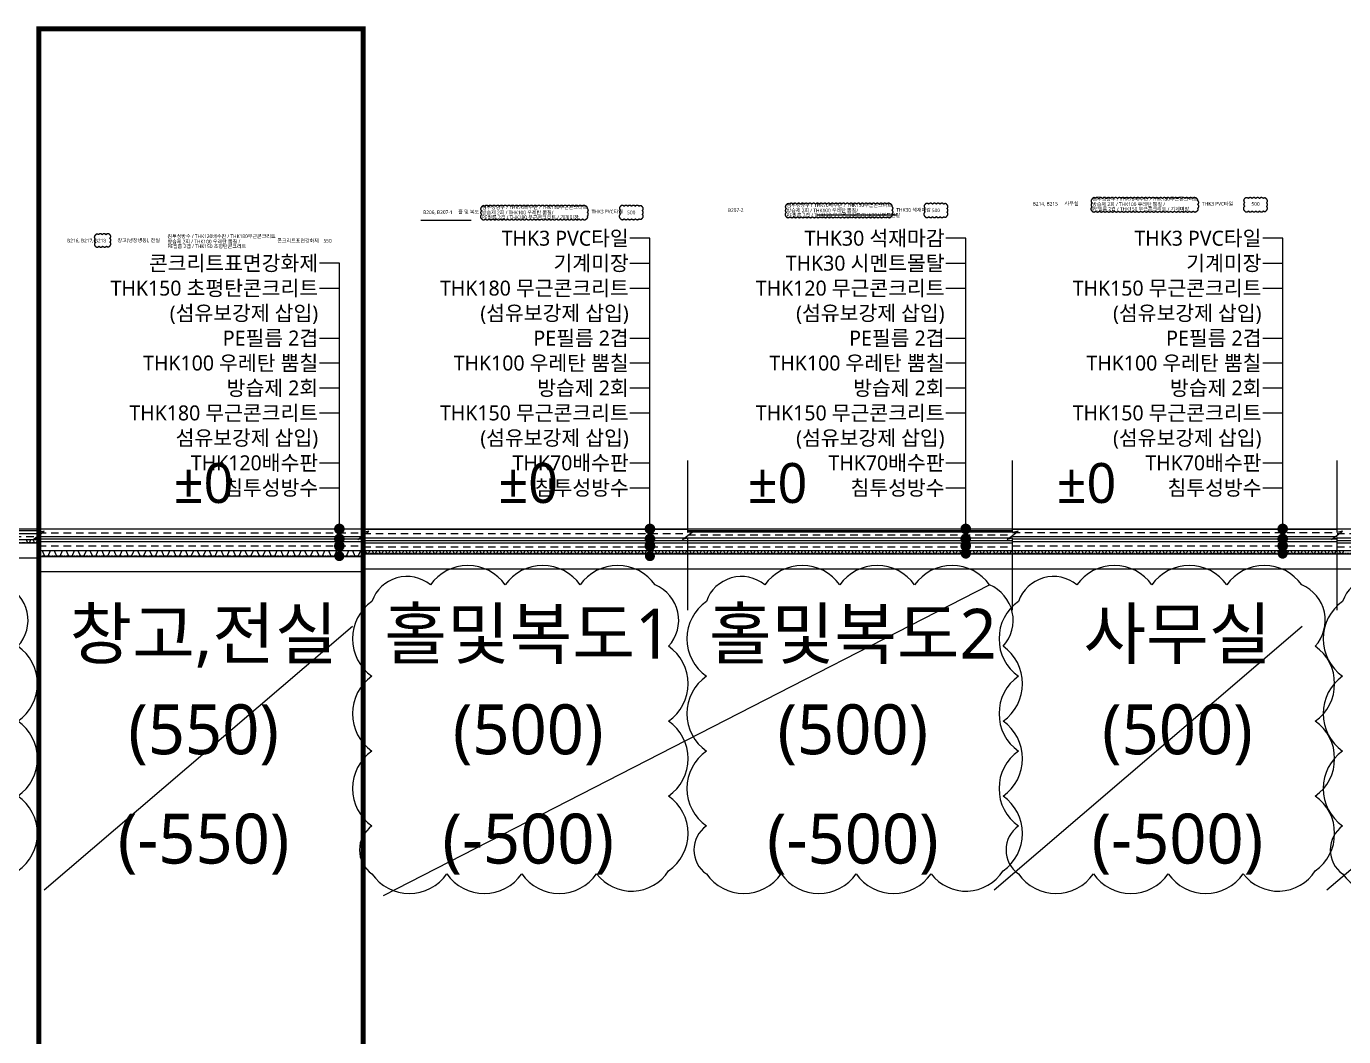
# Model space of a CAD drawing. Header units: millimetres. Extents: x 14892468 to 15300900, y -3565850 to -3401345.
# Drawn here: x 15022450 to 15048828, y -3466558 to -3446318 of the extents above; entities that cross this region are included whole.
import ezdxf
from ezdxf.enums import TextEntityAlignment as Align

# ---------------------------------------------------------------- set-up
doc = ezdxf.new("R2010")
doc.units = ezdxf.units.MM
doc.header["$LTSCALE"] = 100
doc.header["$MEASUREMENT"] = 0
doc.linetypes.add('ACAD_ISO03W100', pattern=[30, 12, -18])
doc.linetypes.add('HID', pattern=[2.5, 1.5, -1])
doc.layers.get('0').update_dxf_attribs({"linetype": 'CONTINUOUS'})
doc.layers.add('check', color=30, linetype='CONTINUOUS', plot=False)
doc.layers.add('VE변경사항적용-20220616', color=10, linetype='CONTINUOUS', plot=False)
for name, color, linetype in [('FIN', 9, 'CONTINUOUS'), ('FIN(아스콘)', 3, 'CONTINUOUS'), ('HAT-252', 252, 'CONTINUOUS'), ('INS', 9, 'BATTING'), ('LED', 7, 'CONTINUOUS'), ('sol', 254, 'CONTINUOUS'), ('SYM', 7, 'CONTINUOUS'), ('TEXT(MIN)', 7, 'CONTINUOUS'), ('TEXT-기입', 6, 'CONTINUOUS'), ('wire-meshes', 1, 'CONTINUOUS'), ('배수판', 5, 'CONTINUOUS')]:
    doc.layers.add(name, color=color, linetype=linetype)
doc.styles.add('CGS', font='cgse', dxfattribs={"bigfont": 'cgs'})
doc.styles.add('나눔바른고딕', font='NanumBarunGothic.ttf')
doc.linetypes.add('BATTING', pattern='A,0.0001,-0.1,[134,ltypeshp.shx,S=0.1,R=0,X=-0.1,Y=0],-0.2,[134,ltypeshp.shx,S=0.1,R=180,X=0.1,Y=0],-0.1', length=0.4001)
doc.dimstyles.new('NDIM 1200', dxfattribs={"dimscale": 500, "dimtxt": 3, "dimasz": 1, "dimexe": 2, "dimexo": 2, "dimgap": 1, "dimtad": 1, "dimdec": 0, "dimdsep": 46, "dimtxsty": 'CGS', "dimblk": 'DOT0', "dimcen": 1, "dimdle": 8, "dimclrd": 2, "dimclre": 2, "dimclrt": 2, "dimadec": 0, "dimazin": 0, "dimtfac": 1, "dimtdec": 0, "dimtix": 1, "dimtmove": 2, "dimatfit": 3, "dimldrblk": 'DOT0', "dimfxl": 1, "dimtolj": 1, "dimtzin": 0, "dimlwd": -1, "dimlwe": -1, "dimarcsym": 0})

# ---------------------------------------------------------------- blocks, each defined once
blk = doc.blocks.new('DOT0')
blk.add_line((-3, 0), (3, 0))
at = {"color": 6}
blk.add_circle((0, 0), 0.75, dxfattribs=at)

msp = doc.modelspace()

# ---------------------------------------------------------------- hatches: boundary and pattern name
at = {"layer": 'LED'}
h = msp.add_hatch(color=256, dxfattribs=at)
h.dxf.hatch_style = 1
edge = h.paths.add_edge_path()
edge.add_arc((15028717.5, -3456387.3), 108, 0, 360)
h = msp.add_hatch(color=256, dxfattribs=at)
h.dxf.hatch_style = 1
edge = h.paths.add_edge_path()
edge.add_arc((15034936.8, -3456387.3), 108, 0, 360)
h = msp.add_hatch(color=256, dxfattribs=at)
h.dxf.hatch_style = 1
edge = h.paths.add_edge_path()
edge.add_arc((15041260.8, -3456387.3), 108, 0, 360)
h = msp.add_hatch(color=256, dxfattribs=at)
h.dxf.hatch_style = 1
edge = h.paths.add_edge_path()
edge.add_arc((15047606.8, -3456387.3), 108, 0, 360)
h = msp.add_hatch(color=256, dxfattribs=at)
h.dxf.hatch_style = 1
edge = h.paths.add_edge_path()
edge.add_arc((15028717.5, -3456587.3), 108, 0, 360)
h = msp.add_hatch(color=256, dxfattribs=at)
h.dxf.hatch_style = 1
edge = h.paths.add_edge_path()
edge.add_arc((15034936.8, -3456587.3), 108, 0, 360)
h = msp.add_hatch(color=256, dxfattribs=at)
h.dxf.hatch_style = 1
edge = h.paths.add_edge_path()
edge.add_arc((15041260.8, -3456587.3), 108, 0, 360)
h = msp.add_hatch(color=256, dxfattribs=at)
h.dxf.hatch_style = 1
edge = h.paths.add_edge_path()
edge.add_arc((15047606.8, -3456587.3), 108, 0, 360)
h = msp.add_hatch(color=256, dxfattribs=at)
h.dxf.hatch_style = 1
edge = h.paths.add_edge_path()
edge.add_arc((15028717.5, -3456727.3), 108, 0, 360)
h = msp.add_hatch(color=256, dxfattribs=at)
h.dxf.hatch_style = 1
edge = h.paths.add_edge_path()
edge.add_arc((15034936.8, -3456727.3), 108, 0, 360)
h = msp.add_hatch(color=256, dxfattribs=at)
h.dxf.hatch_style = 1
edge = h.paths.add_edge_path()
edge.add_arc((15041260.8, -3456727.3), 108, 0, 360)
h = msp.add_hatch(color=256, dxfattribs=at)
h.dxf.hatch_style = 1
edge = h.paths.add_edge_path()
edge.add_arc((15047606.8, -3456727.3), 108, 0, 360)

# ---------------------------------------------------------------- linework, layer by layer
at = {"ltscale": 0.1}
for p, q in [((15039888.8, -3450103.4), (15038269.8, -3450103.4)), ((15029600.3, -3463732), (15041737.4, -3457507.9)), ((15022805.7, -3463619.1), (15028978.7, -3458336.5)), ((15041827, -3463619.1), (15048000, -3458336.5)), ((15048490.4, -3463619.1), (15054663.4, -3458336.5))]:
    msp.add_line(p, q, dxfattribs=at)
at = {"color": 2, "ltscale": 0.1}
for points in [[(15016197, -3456667.3), (15022697, -3456667.3)], [(15016197, -3456967.3), (15022697, -3456967.3)], [(15022697, -3456937.3), (15029197, -3456937.3)], [(15029197, -3456887.3), (15035697, -3456887.3)], [(15035697, -3456887.3), (15042197, -3456887.3)], [(15042197, -3456887.3), (15048697, -3456887.3)], [(15048697, -3456887.3), (15055197, -3456887.3)], [(15022697, -3457237.3), (15029197, -3457237.3)], [(15029197, -3457187.3), (15035697, -3457187.3)], [(15035697, -3457187.3), (15042197, -3457187.3)], [(15042197, -3457187.3), (15048697, -3457187.3)], [(15048697, -3457187.3), (15055197, -3457187.3)]]:
    msp.add_lwpolyline(points, dxfattribs=at)
for points in [[(15016341, -3463297.6, 0.5205671), (15017841, -3463297.6, 0.5205671), (15019341, -3463297.6, 0.5205671), (15020841, -3463297.6, 0.5205671), (15022281.4, -3463237.9, 0.5205671), (15022281.4, -3461737.9, 0.5205671), (15022281.4, -3460237.9, 0.5205671), (15022281.4, -3458737.9, 0.5205671), (15022011.4, -3457507.9, 0.5205671), (15020511.4, -3457507.9, 0.5205671), (15019011.4, -3457507.9, 0.5205671), (15017511.4, -3457507.9, 0.5205671), (15016341, -3457837.6, 0.5205671), (15016341, -3459337.6, 0.5205671), (15016341, -3460837.6, 0.5205671), (15016341, -3462337.6, 0.5205671)], [(15029370, -3463297.6, 0.5205671), (15030870, -3463297.6, 0.5205671), (15032370, -3463297.6, 0.5205671), (15033870, -3463297.6, 0.5205671), (15035310.4, -3463237.9, 0.5205671), (15035310.4, -3461737.9, 0.5205671), (15035310.4, -3460237.9, 0.5205671), (15035310.4, -3458737.9, 0.5205671), (15035040.4, -3457507.9, 0.5205671), (15033540.4, -3457507.9, 0.5205671), (15032040.4, -3457507.9, 0.5205671), (15030540.4, -3457507.9, 0.5205671), (15029370, -3457837.6, 0.5205671), (15029370, -3459337.6, 0.5205671), (15029370, -3460837.6, 0.5205671), (15029370, -3462337.6, 0.5205671)], [(15036067, -3463297.6, 0.5205671), (15037567, -3463297.6, 0.5205671), (15039067, -3463297.6, 0.5205671), (15040567, -3463297.6, 0.5205671), (15042007.4, -3463237.9, 0.5205671), (15042007.4, -3461737.9, 0.5205671), (15042007.4, -3460237.9, 0.5205671), (15042007.4, -3458737.9, 0.5205671), (15041737.4, -3457507.9, 0.5205671), (15040237.4, -3457507.9, 0.5205671), (15038737.4, -3457507.9, 0.5205671), (15037237.4, -3457507.9, 0.5205671), (15036067, -3457837.6, 0.5205671), (15036067, -3459337.6, 0.5205671), (15036067, -3460837.6, 0.5205671), (15036067, -3462337.6, 0.5205671)], [(15042317, -3463297.6, 0.5205671), (15043817, -3463297.6, 0.5205671), (15045317, -3463297.6, 0.5205671), (15046817, -3463297.6, 0.5205671), (15048257.4, -3463237.9, 0.5205671), (15048257.4, -3461737.9, 0.5205671), (15048257.4, -3460237.9, 0.5205671), (15048257.4, -3458737.9, 0.5205671), (15047987.4, -3457507.9, 0.5205671), (15046487.4, -3457507.9, 0.5205671), (15044987.4, -3457507.9, 0.5205671), (15043487.4, -3457507.9, 0.5205671), (15042317, -3457837.6, 0.5205671), (15042317, -3459337.6, 0.5205671), (15042317, -3460837.6, 0.5205671), (15042317, -3462337.6, 0.5205671)], [(15048808, -3463297.6, 0.5205671), (15050308, -3463297.6, 0.5205671), (15051808, -3463297.6, 0.5205671), (15053308, -3463297.6, 0.5205671), (15054748.4, -3463237.9, 0.5205671), (15054748.4, -3461737.9, 0.5205671), (15054748.4, -3460237.9, 0.5205671), (15054748.4, -3458737.9, 0.5205671), (15054478.4, -3457507.9, 0.5205671), (15052978.4, -3457507.9, 0.5205671), (15051478.4, -3457507.9, 0.5205671), (15049978.4, -3457507.9, 0.5205671), (15048808, -3457837.6, 0.5205671), (15048808, -3459337.6, 0.5205671), (15048808, -3460837.6, 0.5205671), (15048808, -3462337.6, 0.5205671)]]:
    msp.add_lwpolyline(points, format="xyb", close=True)
at = {"layer": 'check', "color": 40, "linetype": 'ACAD_ISO03W100', "ltscale": 0.05, "const_width": 100}
msp.add_lwpolyline([(15022697, -3446368.2), (15029197, -3446368.2), (15029197, -3561439.2), (15022697, -3561439.2)], close=True, dxfattribs=at)
at = {"layer": 'FIN', "ltscale": 0.1}
for points in [[(15016197, -3456387.3), (15022697, -3456387.3)], [(15016197, -3456417.3), (15022697, -3456417.3)], [(15029197, -3456387.3), (15035697, -3456387.3)], [(15035697, -3456387.3), (15042197, -3456387.3)], [(15035697, -3456417.3), (15042197, -3456417.3)], [(15042197, -3456387.3), (15048697, -3456387.3)]]:
    msp.add_lwpolyline(points, dxfattribs=at)
at = {"layer": 'FIN(아스콘)', "ltscale": 0.1}
for points in [[(15016197, -3456477.3), (15022697, -3456477.3)], [(15022697, -3456387.3), (15029197, -3456387.3)], [(15022697, -3456537.3), (15029197, -3456537.3)], [(15029197, -3456390.3), (15035697, -3456390.3)], [(15035697, -3456447.3), (15042197, -3456447.3)], [(15042197, -3456390.3), (15048697, -3456390.3)], [(15042197, -3456537.3), (15048697, -3456537.3)], [(15048697, -3456387.3), (15055197, -3456387.3)], [(15016197, -3456597.3), (15022697, -3456597.3)], [(15022697, -3456637.3), (15029197, -3456637.3)], [(15022697, -3456817.3), (15029197, -3456817.3)], [(15029197, -3456567.3), (15035697, -3456567.3)], [(15029197, -3456667.3), (15035697, -3456667.3)], [(15029197, -3456817.3), (15035697, -3456817.3)], [(15035697, -3456567.3), (15042197, -3456567.3)], [(15035697, -3456667.3), (15042197, -3456667.3)], [(15035697, -3456817.3), (15042197, -3456817.3)], [(15042197, -3456637.3), (15048697, -3456637.3)], [(15042197, -3456817.3), (15048697, -3456817.3)], [(15048697, -3456567.3), (15055197, -3456567.3)], [(15048697, -3456667.3), (15055197, -3456667.3)], [(15048697, -3456817.3), (15055197, -3456817.3)]]:
    msp.add_lwpolyline(points, dxfattribs=at)
at = {"layer": 'HAT-252', "linetype": 'HID', "ltscale": 0.1}
for points in [[(15022697, -3456662.3), (15016197, -3456662.3)], [(15029197, -3456932.3), (15022697, -3456932.3)], [(15035697, -3456882.3), (15029197, -3456882.3)], [(15042197, -3456882.3), (15035697, -3456882.3)], [(15048697, -3456882.3), (15042197, -3456882.3)], [(15055197, -3456882.3), (15048697, -3456882.3)]]:
    msp.add_lwpolyline(points, dxfattribs=at)
at = {"layer": 'INS', "ltscale": 1.2}
for points in [[(15022697, -3456587.3), (15029197, -3456587.3)], [(15029197, -3456617.3), (15035697, -3456617.3)], [(15035697, -3456617.3), (15042197, -3456617.3)], [(15042197, -3456587.3), (15048697, -3456587.3)], [(15048697, -3456617.3), (15055197, -3456617.3)]]:
    msp.add_lwpolyline(points, dxfattribs=at)
at = {"layer": 'sol', "color": 8}
msp.add_line((15031356.9, -3450204.7), (15030346.9, -3450204.7), dxfattribs=at)
at = {"layer": 'SYM', "color": 251, "ltscale": 1000, "true_color": 0x636466}
for points in [[(15022697, -3458014.9), (15022697, -3456568.9), (15022587, -3456595.9), (15022807, -3456433.9), (15022697, -3456460.9), (15022697, -3455014.9)], [(15029197, -3458014.9), (15029197, -3456568.9), (15029087, -3456595.9), (15029307, -3456433.9), (15029197, -3456460.9), (15029197, -3455014.9)], [(15035697, -3458014.9), (15035697, -3456568.9), (15035587, -3456595.9), (15035807, -3456433.9), (15035697, -3456460.9), (15035697, -3455014.9)], [(15042197, -3458014.9), (15042197, -3456568.9), (15042087, -3456595.9), (15042307, -3456433.9), (15042197, -3456460.9), (15042197, -3455014.9)], [(15048697, -3458014.9), (15048697, -3456568.9), (15048587, -3456595.9), (15048807, -3456433.9), (15048697, -3456460.9), (15048697, -3455014.9)]]:
    msp.add_lwpolyline(points, dxfattribs=at)
at = {"layer": 'TEXT(MIN)', "ltscale": 10000}
for p, q in [((15034536.8, -3451062.7), (15034936.8, -3451062.7)), ((15040860.8, -3451062.7), (15041260.8, -3451062.7)), ((15047206.8, -3451062.7), (15047606.8, -3451062.7)), ((15028317.5, -3451562.7), (15028717.5, -3451562.7)), ((15034536.8, -3451562.7), (15034936.8, -3451562.7)), ((15040860.8, -3451562.7), (15041260.8, -3451562.7)), ((15047206.8, -3451562.7), (15047606.8, -3451562.7)), ((15028317.5, -3452562.7), (15028717.5, -3452562.7)), ((15034536.8, -3452562.7), (15034936.8, -3452562.7)), ((15040860.8, -3452562.7), (15041260.8, -3452562.7)), ((15047206.8, -3452562.7), (15047606.8, -3452562.7)), ((15028317.5, -3453062.7), (15028717.5, -3453062.7)), ((15034536.8, -3453062.7), (15034936.8, -3453062.7)), ((15040860.8, -3453062.7), (15041260.8, -3453062.7)), ((15047206.8, -3453062.7), (15047606.8, -3453062.7)), ((15028317.5, -3453562.7), (15028717.5, -3453562.7)), ((15034536.8, -3453562.7), (15034936.8, -3453562.7)), ((15040860.8, -3453562.7), (15041260.8, -3453562.7)), ((15047206.8, -3453562.7), (15047606.8, -3453562.7)), ((15028317.5, -3454062.7), (15028717.5, -3454062.7)), ((15034536.8, -3454062.7), (15034936.8, -3454062.7)), ((15040860.8, -3454062.7), (15041260.8, -3454062.7)), ((15047206.8, -3454062.7), (15047606.8, -3454062.7)), ((15028317.5, -3455062.7), (15028717.5, -3455062.7)), ((15034536.8, -3455062.7), (15034936.8, -3455062.7)), ((15040860.8, -3455062.7), (15041260.8, -3455062.7)), ((15047206.8, -3455062.7), (15047606.8, -3455062.7)), ((15028317.5, -3455562.7), (15028717.5, -3455562.7)), ((15034536.8, -3455562.7), (15034936.8, -3455562.7)), ((15040860.8, -3455562.7), (15041260.8, -3455562.7)), ((15047206.8, -3455562.7), (15047606.8, -3455562.7))]:
    msp.add_line(p, q, dxfattribs=at)
at = {"layer": 'VE변경사항적용-20220616', "linetype": 'ACAD_ISO03W100'}
for points in [[(15031565.6, -3450174.2, 0.5205671), (15031640.6, -3450174.2, 0.5205671), (15031715.6, -3450174.2, 0.5205671), (15031790.6, -3450174.2, 0.5205671), (15031865.6, -3450174.2, 0.5205671), (15031940.6, -3450174.2, 0.5205671), (15032015.6, -3450174.2, 0.5205671), (15032090.6, -3450174.2, 0.5205671), (15032165.6, -3450174.2, 0.5205671), (15032240.6, -3450174.2, 0.5205671), (15032315.6, -3450174.2, 0.5205671), (15032390.6, -3450174.2, 0.5205671), (15032465.6, -3450174.2, 0.5205671), (15032540.6, -3450174.2, 0.5205671), (15032615.6, -3450174.2, 0.5205671), (15032690.6, -3450174.2, 0.5205671), (15032765.6, -3450174.2, 0.5205671), (15032840.6, -3450174.2, 0.5205671), (15032915.6, -3450174.2, 0.5205671), (15032990.6, -3450174.2, 0.5205671), (15033065.6, -3450174.2, 0.5205671), (15033140.6, -3450174.2, 0.5205671), (15033215.6, -3450174.2, 0.5205671), (15033290.6, -3450174.2, 0.5205671), (15033365.6, -3450174.2, 0.5205671), (15033440.6, -3450174.2, 0.5205671), (15033515.6, -3450174.2, 0.5205671), (15033590.6, -3450174.2, 0.5205671), (15033665.6, -3450174.2, 0.5205671), (15033683.8, -3450117.4, 0.5205671), (15033683.8, -3450042.4, 0.5205671), (15033683.8, -3449967.4, 0.5205671), (15033651.5, -3449924.7, 0.5205671), (15033576.5, -3449924.7, 0.5205671), (15033501.5, -3449924.7, 0.5205671), (15033426.5, -3449924.7, 0.5205671), (15033351.5, -3449924.7, 0.5205671), (15033276.5, -3449924.7, 0.5205671), (15033201.5, -3449924.7, 0.5205671), (15033126.5, -3449924.7, 0.5205671), (15033051.5, -3449924.7, 0.5205671), (15032976.5, -3449924.7, 0.5205671), (15032901.5, -3449924.7, 0.5205671), (15032826.5, -3449924.7, 0.5205671), (15032751.5, -3449924.7, 0.5205671), (15032676.5, -3449924.7, 0.5205671), (15032601.5, -3449924.7, 0.5205671), (15032526.5, -3449924.7, 0.5205671), (15032451.5, -3449924.7, 0.5205671), (15032376.5, -3449924.7, 0.5205671), (15032301.5, -3449924.7, 0.5205671), (15032226.5, -3449924.7, 0.5205671), (15032151.5, -3449924.7, 0.5205671), (15032076.5, -3449924.7, 0.5205671), (15032001.5, -3449924.7, 0.5205671), (15031926.5, -3449924.7, 0.5205671), (15031851.5, -3449924.7, 0.5205671), (15031776.5, -3449924.7, 0.5205671), (15031701.5, -3449924.7, 0.5205671), (15031626.5, -3449924.7, 0.5205671), (15031565.6, -3449938.7, 0.5205671), (15031565.6, -3450013.7, 0.5205671), (15031565.6, -3450088.7, 0.5205671)], [(15034345.9, -3450171.9, 0.5205671), (15034420.9, -3450171.9, 0.5205671), (15034495.9, -3450171.9, 0.5205671), (15034570.9, -3450171.9, 0.5205671), (15034645.9, -3450171.9, 0.5205671), (15034720.9, -3450171.9, 0.5205671), (15034783.9, -3450159.9, 0.5205671), (15034783.9, -3450084.9, 0.5205671), (15034783.9, -3450009.9, 0.5205671), (15034783.9, -3449934.9, 0.5205671), (15034719.2, -3449924.6, 0.5205671), (15034644.2, -3449924.6, 0.5205671), (15034569.2, -3449924.6, 0.5205671), (15034494.2, -3449924.6, 0.5205671), (15034419.2, -3449924.6, 0.5205671), (15034345.9, -3449926.4, 0.5205671), (15034345.9, -3450001.4, 0.5205671), (15034345.9, -3450076.4, 0.5205671)], [(15037666.6, -3450131.8, 0.5205671), (15037741.6, -3450131.8, 0.5205671), (15037816.6, -3450131.8, 0.5205671), (15037891.6, -3450131.8, 0.5205671), (15037966.6, -3450131.8, 0.5205671), (15038041.6, -3450131.8, 0.5205671), (15038116.6, -3450131.8, 0.5205671), (15038191.6, -3450131.8, 0.5205671), (15038266.6, -3450131.8, 0.5205671), (15038341.6, -3450131.8, 0.5205671), (15038416.6, -3450131.8, 0.5205671), (15038491.6, -3450131.8, 0.5205671), (15038566.6, -3450131.8, 0.5205671), (15038641.6, -3450131.8, 0.5205671), (15038716.6, -3450131.8, 0.5205671), (15038791.6, -3450131.8, 0.5205671), (15038866.6, -3450131.8, 0.5205671), (15038941.6, -3450131.8, 0.5205671), (15039016.6, -3450131.8, 0.5205671), (15039091.6, -3450131.8, 0.5205671), (15039166.6, -3450131.8, 0.5205671), (15039241.6, -3450131.8, 0.5205671), (15039316.6, -3450131.8, 0.5205671), (15039391.6, -3450131.8, 0.5205671), (15039466.6, -3450131.8, 0.5205671), (15039541.6, -3450131.8, 0.5205671), (15039616.6, -3450131.8, 0.5205671), (15039691.6, -3450131.8, 0.5205671), (15039766.6, -3450131.8, 0.5205671), (15039784.8, -3450075, 0.5205671), (15039784.8, -3450000, 0.5205671), (15039784.8, -3449925, 0.5205671), (15039752.5, -3449882.3, 0.5205671), (15039677.5, -3449882.3, 0.5205671), (15039602.5, -3449882.3, 0.5205671), (15039527.5, -3449882.3, 0.5205671), (15039452.5, -3449882.3, 0.5205671), (15039377.5, -3449882.3, 0.5205671), (15039302.5, -3449882.3, 0.5205671), (15039227.5, -3449882.3, 0.5205671), (15039152.5, -3449882.3, 0.5205671), (15039077.5, -3449882.3, 0.5205671), (15039002.5, -3449882.3, 0.5205671), (15038927.5, -3449882.3, 0.5205671), (15038852.5, -3449882.3, 0.5205671), (15038777.5, -3449882.3, 0.5205671), (15038702.5, -3449882.3, 0.5205671), (15038627.5, -3449882.3, 0.5205671), (15038552.5, -3449882.3, 0.5205671), (15038477.5, -3449882.3, 0.5205671), (15038402.5, -3449882.3, 0.5205671), (15038327.5, -3449882.3, 0.5205671), (15038252.5, -3449882.3, 0.5205671), (15038177.5, -3449882.3, 0.5205671), (15038102.5, -3449882.3, 0.5205671), (15038027.5, -3449882.3, 0.5205671), (15037952.5, -3449882.3, 0.5205671), (15037877.5, -3449882.3, 0.5205671), (15037802.5, -3449882.3, 0.5205671), (15037727.5, -3449882.3, 0.5205671), (15037666.6, -3449896.4, 0.5205671), (15037666.6, -3449971.4, 0.5205671), (15037666.6, -3450046.4, 0.5205671)], [(15040446.9, -3450129.6, 0.5205671), (15040521.9, -3450129.6, 0.5205671), (15040596.9, -3450129.6, 0.5205671), (15040671.9, -3450129.6, 0.5205671), (15040746.9, -3450129.6, 0.5205671), (15040821.9, -3450129.6, 0.5205671), (15040884.9, -3450117.5, 0.5205671), (15040884.9, -3450042.5, 0.5205671), (15040884.9, -3449967.5, 0.5205671), (15040884.9, -3449892.5, 0.5205671), (15040820.2, -3449882.3, 0.5205671), (15040745.2, -3449882.3, 0.5205671), (15040670.2, -3449882.3, 0.5205671), (15040595.2, -3449882.3, 0.5205671), (15040520.2, -3449882.3, 0.5205671), (15040446.9, -3449884.1, 0.5205671), (15040446.9, -3449959.1, 0.5205671), (15040446.9, -3450034.1, 0.5205671)], [(15043788.8, -3450018.4, 0.5205671), (15043863.8, -3450018.4, 0.5205671), (15043938.8, -3450018.4, 0.5205671), (15044013.8, -3450018.4, 0.5205671), (15044088.8, -3450018.4, 0.5205671), (15044163.8, -3450018.4, 0.5205671), (15044238.8, -3450018.4, 0.5205671), (15044313.8, -3450018.4, 0.5205671), (15044388.8, -3450018.4, 0.5205671), (15044463.8, -3450018.4, 0.5205671), (15044538.8, -3450018.4, 0.5205671), (15044613.8, -3450018.4, 0.5205671), (15044688.8, -3450018.4, 0.5205671), (15044763.8, -3450018.4, 0.5205671), (15044838.8, -3450018.4, 0.5205671), (15044913.8, -3450018.4, 0.5205671), (15044988.8, -3450018.4, 0.5205671), (15045063.8, -3450018.4, 0.5205671), (15045138.8, -3450018.4, 0.5205671), (15045213.8, -3450018.4, 0.5205671), (15045288.8, -3450018.4, 0.5205671), (15045363.8, -3450018.4, 0.5205671), (15045438.8, -3450018.4, 0.5205671), (15045513.8, -3450018.4, 0.5205671), (15045588.8, -3450018.4, 0.5205671), (15045663.8, -3450018.4, 0.5205671), (15045738.8, -3450018.4, 0.5205671), (15045813.8, -3450018.4, 0.5205671), (15045888.8, -3450018.4, 0.5205671), (15045907, -3449961.6, 0.5205671), (15045907, -3449886.6, 0.5205671), (15045907, -3449811.6, 0.5205671), (15045874.7, -3449768.9, 0.5205671), (15045799.7, -3449768.9, 0.5205671), (15045724.7, -3449768.9, 0.5205671), (15045649.7, -3449768.9, 0.5205671), (15045574.7, -3449768.9, 0.5205671), (15045499.7, -3449768.9, 0.5205671), (15045424.7, -3449768.9, 0.5205671), (15045349.7, -3449768.9, 0.5205671), (15045274.7, -3449768.9, 0.5205671), (15045199.7, -3449768.9, 0.5205671), (15045124.7, -3449768.9, 0.5205671), (15045049.7, -3449768.9, 0.5205671), (15044974.7, -3449768.9, 0.5205671), (15044899.7, -3449768.9, 0.5205671), (15044824.7, -3449768.9, 0.5205671), (15044749.7, -3449768.9, 0.5205671), (15044674.7, -3449768.9, 0.5205671), (15044599.7, -3449768.9, 0.5205671), (15044524.7, -3449768.9, 0.5205671), (15044449.7, -3449768.9, 0.5205671), (15044374.7, -3449768.9, 0.5205671), (15044299.7, -3449768.9, 0.5205671), (15044224.7, -3449768.9, 0.5205671), (15044149.7, -3449768.9, 0.5205671), (15044074.7, -3449768.9, 0.5205671), (15043999.7, -3449768.9, 0.5205671), (15043924.7, -3449768.9, 0.5205671), (15043849.7, -3449768.9, 0.5205671), (15043788.8, -3449783, 0.5205671), (15043788.8, -3449858, 0.5205671), (15043788.8, -3449933, 0.5205671)], [(15046845.1, -3450016.2, 0.5205671), (15046920.1, -3450016.2, 0.5205671), (15046995.1, -3450016.2, 0.5205671), (15047070.1, -3450016.2, 0.5205671), (15047145.1, -3450016.2, 0.5205671), (15047220.1, -3450016.2, 0.5205671), (15047283.1, -3450004.1, 0.5205671), (15047283.1, -3449929.1, 0.5205671), (15047283.1, -3449854.1, 0.5205671), (15047283.1, -3449779.1, 0.5205671), (15047218.3, -3449768.9, 0.5205671), (15047143.3, -3449768.9, 0.5205671), (15047068.3, -3449768.9, 0.5205671), (15046993.3, -3449768.9, 0.5205671), (15046918.3, -3449768.9, 0.5205671), (15046845.1, -3449770.7, 0.5205671), (15046845.1, -3449845.7, 0.5205671), (15046845.1, -3449920.7, 0.5205671)], [(15023830.2, -3450721.2, 0.5205671), (15023905.2, -3450721.2, 0.5205671), (15023980.2, -3450721.2, 0.5205671), (15024055.2, -3450721.2, 0.5205671), (15024123.9, -3450715, 0.5205671), (15024123.9, -3450640, 0.5205671), (15024123.9, -3450565, 0.5205671), (15024120.3, -3450493.6, 0.5205671), (15024045.3, -3450493.6, 0.5205671), (15023970.3, -3450493.6, 0.5205671), (15023895.3, -3450493.6, 0.5205671), (15023830.2, -3450503.4, 0.5205671), (15023830.2, -3450578.4, 0.5205671), (15023830.2, -3450653.4, 0.5205671)]]:
    msp.add_lwpolyline(points, format="xyb", close=True, dxfattribs=at)
at = {"layer": 'wire-meshes', "linetype": 'HID'}
for points in [[(15016197, -3456537.3), (15022697, -3456537.3)], [(15022697, -3456462.3), (15029197, -3456462.3)], [(15029197, -3456477.3), (15035697, -3456477.3)], [(15035697, -3456507.3), (15042197, -3456507.3)], [(15042197, -3456461.3), (15048697, -3456461.3)], [(15048697, -3456477.3), (15055197, -3456477.3)], [(15022697, -3456727.3), (15029197, -3456727.3)], [(15029197, -3456742.3), (15035697, -3456742.3)], [(15035697, -3456742.3), (15042197, -3456742.3)], [(15042197, -3456727.3), (15048697, -3456727.3)], [(15048697, -3456742.3), (15055197, -3456742.3)]]:
    msp.add_lwpolyline(points, dxfattribs=at)
at = {"layer": '배수판'}
for points in [[(15022447.3, -3456597.3), (15022475.1, -3456662.3), (15022514.8, -3456662.3), (15022542.6, -3456597.3), (15022582.3, -3456597.3), (15022610.1, -3456662.3), (15022649.9, -3456662.3), (15022677.6, -3456597.3), (15022697, -3456597.3)], [(15022697, -3456817.3), (15022767.3, -3456817.3), (15022816.5, -3456932.3), (15022886.7, -3456932.3), (15022935.9, -3456817.3), (15023006.2, -3456817.3), (15023055.3, -3456932.3), (15023125.6, -3456932.3), (15023174.8, -3456817.3), (15023245, -3456817.3), (15023294.2, -3456932.3), (15023364.5, -3456932.3), (15023413.6, -3456817.3), (15023483.9, -3456817.3), (15023533.1, -3456932.3), (15023603.3, -3456932.3), (15023652.5, -3456817.3), (15023722.8, -3456817.3), (15023771.9, -3456932.3), (15023842.2, -3456932.3), (15023891.4, -3456817.3), (15023961.6, -3456817.3), (15024010.8, -3456932.3), (15024081.1, -3456932.3), (15024130.2, -3456817.3), (15024200.5, -3456817.3), (15024249.7, -3456932.3), (15024320, -3456932.3), (15024369.1, -3456817.3), (15024439.4, -3456817.3), (15024488.5, -3456932.3), (15024558.8, -3456932.3), (15024608, -3456817.3), (15024678.3, -3456817.3), (15024727.4, -3456932.3), (15024797.7, -3456932.3), (15024846.8, -3456817.3), (15024917.1, -3456817.3), (15024966.3, -3456932.3), (15025036.6, -3456932.3), (15025085.7, -3456817.3), (15025156, -3456817.3), (15025205.1, -3456932.3), (15025275.4, -3456932.3), (15025324.6, -3456817.3), (15025394.9, -3456817.3), (15025444, -3456932.3), (15025514.3, -3456932.3), (15025563.5, -3456817.3), (15025633.7, -3456817.3), (15025682.9, -3456932.3), (15025753.2, -3456932.3), (15025802.3, -3456817.3), (15025872.6, -3456817.3), (15025921.8, -3456932.3), (15025992, -3456932.3), (15026041.2, -3456817.3), (15026111.5, -3456817.3), (15026160.6, -3456932.3), (15026230.9, -3456932.3), (15026280.1, -3456817.3), (15026350.3, -3456817.3), (15026399.5, -3456932.3), (15026469.8, -3456932.3), (15026518.9, -3456817.3), (15026589.2, -3456817.3), (15026638.4, -3456932.3), (15026708.6, -3456932.3), (15026757.8, -3456817.3), (15026828.1, -3456817.3), (15026877.2, -3456932.3), (15026947.5, -3456932.3), (15026996.7, -3456817.3), (15027066.9, -3456817.3), (15027116.1, -3456932.3), (15027186.4, -3456932.3), (15027235.5, -3456817.3), (15027305.8, -3456817.3), (15027355, -3456932.3), (15027425.2, -3456932.3), (15027474.4, -3456817.3), (15027544.7, -3456817.3), (15027593.8, -3456932.3), (15027664.1, -3456932.3), (15027713.3, -3456817.3), (15027783.5, -3456817.3), (15027832.7, -3456932.3), (15027903, -3456932.3), (15027952.1, -3456817.3), (15028022.4, -3456817.3), (15028071.6, -3456932.3), (15028141.9, -3456932.3), (15028191, -3456817.3), (15028261.3, -3456817.3), (15028310.4, -3456932.3), (15028380.7, -3456932.3), (15028429.9, -3456817.3), (15028500.2, -3456817.3), (15028549.3, -3456932.3), (15028619.6, -3456932.3), (15028668.7, -3456817.3), (15028739, -3456817.3), (15028788.2, -3456932.3), (15028858.5, -3456932.3), (15028907.6, -3456817.3), (15028977.9, -3456817.3), (15029027, -3456932.3), (15029097.3, -3456932.3), (15029146.5, -3456817.3), (15029197, -3456817.3)], [(15029197, -3456817.3), (15029236.7, -3456817.3), (15029264.5, -3456882.3), (15029304.3, -3456882.3), (15029332, -3456817.3), (15029371.8, -3456817.3), (15029399.5, -3456882.3), (15029439.3, -3456882.3), (15029467.1, -3456817.3), (15029506.8, -3456817.3), (15029534.6, -3456882.3), (15029574.3, -3456882.3), (15029602.1, -3456817.3), (15029641.8, -3456817.3), (15029669.6, -3456882.3), (15029709.3, -3456882.3), (15029737.1, -3456817.3), (15029776.8, -3456817.3), (15029804.6, -3456882.3), (15029844.3, -3456882.3), (15029872.1, -3456817.3), (15029911.8, -3456817.3), (15029939.6, -3456882.3), (15029979.3, -3456882.3), (15030007.1, -3456817.3), (15030046.8, -3456817.3), (15030074.6, -3456882.3), (15030114.3, -3456882.3), (15030142.1, -3456817.3), (15030181.8, -3456817.3), (15030209.6, -3456882.3), (15030249.3, -3456882.3), (15030277.1, -3456817.3), (15030316.9, -3456817.3), (15030344.6, -3456882.3), (15030384.4, -3456882.3), (15030412.1, -3456817.3), (15030451.9, -3456817.3), (15030479.6, -3456882.3), (15030519.4, -3456882.3), (15030547.2, -3456817.3), (15030586.9, -3456817.3), (15030614.7, -3456882.3), (15030654.4, -3456882.3), (15030682.2, -3456817.3), (15030721.9, -3456817.3), (15030749.7, -3456882.3), (15030789.4, -3456882.3), (15030817.2, -3456817.3), (15030856.9, -3456817.3), (15030884.7, -3456882.3), (15030924.4, -3456882.3), (15030952.2, -3456817.3), (15030991.9, -3456817.3), (15031019.7, -3456882.3), (15031059.4, -3456882.3), (15031087.2, -3456817.3), (15031126.9, -3456817.3), (15031154.7, -3456882.3), (15031194.4, -3456882.3), (15031222.2, -3456817.3), (15031261.9, -3456817.3), (15031289.7, -3456882.3), (15031329.4, -3456882.3), (15031357.2, -3456817.3), (15031397, -3456817.3), (15031424.7, -3456882.3), (15031464.5, -3456882.3), (15031492.2, -3456817.3), (15031532, -3456817.3), (15031559.8, -3456882.3), (15031599.5, -3456882.3), (15031627.3, -3456817.3), (15031667, -3456817.3), (15031694.8, -3456882.3), (15031734.5, -3456882.3), (15031762.3, -3456817.3), (15031802, -3456817.3), (15031829.8, -3456882.3), (15031869.5, -3456882.3), (15031897.3, -3456817.3), (15031937, -3456817.3), (15031964.8, -3456882.3), (15032004.5, -3456882.3), (15032032.3, -3456817.3), (15032072, -3456817.3), (15032099.8, -3456882.3), (15032139.5, -3456882.3), (15032167.3, -3456817.3), (15032207, -3456817.3), (15032234.8, -3456882.3), (15032274.5, -3456882.3), (15032302.3, -3456817.3), (15032342, -3456817.3), (15032369.8, -3456882.3), (15032409.5, -3456882.3), (15032437.3, -3456817.3), (15032477.1, -3456817.3), (15032504.8, -3456882.3), (15032544.6, -3456882.3), (15032572.3, -3456817.3), (15032612.1, -3456817.3), (15032639.9, -3456882.3), (15032679.6, -3456882.3), (15032707.4, -3456817.3), (15032747.1, -3456817.3), (15032774.9, -3456882.3), (15032814.6, -3456882.3), (15032842.4, -3456817.3), (15032882.1, -3456817.3), (15032909.9, -3456882.3), (15032949.6, -3456882.3), (15032977.4, -3456817.3), (15033017.1, -3456817.3), (15033044.9, -3456882.3), (15033084.6, -3456882.3), (15033112.4, -3456817.3), (15033152.1, -3456817.3), (15033179.9, -3456882.3), (15033219.6, -3456882.3), (15033247.4, -3456817.3), (15033287.1, -3456817.3), (15033314.9, -3456882.3), (15033354.6, -3456882.3), (15033382.4, -3456817.3), (15033422.1, -3456817.3), (15033449.9, -3456882.3), (15033489.7, -3456882.3), (15033517.4, -3456817.3), (15033557.2, -3456817.3), (15033584.9, -3456882.3), (15033624.7, -3456882.3), (15033652.4, -3456817.3), (15033692.2, -3456817.3), (15033720, -3456882.3), (15033759.7, -3456882.3), (15033787.5, -3456817.3), (15033827.2, -3456817.3), (15033855, -3456882.3), (15033894.7, -3456882.3), (15033922.5, -3456817.3), (15033962.2, -3456817.3), (15033990, -3456882.3), (15034029.7, -3456882.3), (15034057.5, -3456817.3), (15034097.2, -3456817.3), (15034125, -3456882.3), (15034164.7, -3456882.3), (15034192.5, -3456817.3), (15034232.2, -3456817.3), (15034260, -3456882.3), (15034299.7, -3456882.3), (15034327.5, -3456817.3), (15034367.2, -3456817.3), (15034395, -3456882.3), (15034434.7, -3456882.3), (15034462.5, -3456817.3), (15034502.2, -3456817.3), (15034530, -3456882.3), (15034569.8, -3456882.3), (15034597.5, -3456817.3), (15034637.3, -3456817.3), (15034665, -3456882.3), (15034704.8, -3456882.3), (15034732.6, -3456817.3), (15034772.3, -3456817.3), (15034800.1, -3456882.3), (15034839.8, -3456882.3), (15034867.6, -3456817.3), (15034907.3, -3456817.3), (15034935.1, -3456882.3), (15034974.8, -3456882.3), (15035002.6, -3456817.3), (15035042.3, -3456817.3), (15035070.1, -3456882.3), (15035109.8, -3456882.3), (15035137.6, -3456817.3), (15035177.3, -3456817.3), (15035205.1, -3456882.3), (15035244.8, -3456882.3), (15035272.6, -3456817.3), (15035312.3, -3456817.3), (15035340.1, -3456882.3), (15035379.8, -3456882.3), (15035407.6, -3456817.3), (15035447.3, -3456817.3), (15035475.1, -3456882.3), (15035514.8, -3456882.3), (15035542.6, -3456817.3), (15035582.3, -3456817.3), (15035610.1, -3456882.3), (15035649.9, -3456882.3), (15035677.6, -3456817.3), (15035697, -3456817.3)], [(15035697, -3456817.3), (15035736.7, -3456817.3), (15035764.5, -3456882.3), (15035804.3, -3456882.3), (15035832, -3456817.3), (15035871.8, -3456817.3), (15035899.5, -3456882.3), (15035939.3, -3456882.3), (15035967.1, -3456817.3), (15036006.8, -3456817.3), (15036034.6, -3456882.3), (15036074.3, -3456882.3), (15036102.1, -3456817.3), (15036141.8, -3456817.3), (15036169.6, -3456882.3), (15036209.3, -3456882.3), (15036237.1, -3456817.3), (15036276.8, -3456817.3), (15036304.6, -3456882.3), (15036344.3, -3456882.3), (15036372.1, -3456817.3), (15036411.8, -3456817.3), (15036439.6, -3456882.3), (15036479.3, -3456882.3), (15036507.1, -3456817.3), (15036546.8, -3456817.3), (15036574.6, -3456882.3), (15036614.3, -3456882.3), (15036642.1, -3456817.3), (15036681.8, -3456817.3), (15036709.6, -3456882.3), (15036749.3, -3456882.3), (15036777.1, -3456817.3), (15036816.9, -3456817.3), (15036844.6, -3456882.3), (15036884.4, -3456882.3), (15036912.1, -3456817.3), (15036951.9, -3456817.3), (15036979.6, -3456882.3), (15037019.4, -3456882.3), (15037047.2, -3456817.3), (15037086.9, -3456817.3), (15037114.7, -3456882.3), (15037154.4, -3456882.3), (15037182.2, -3456817.3), (15037221.9, -3456817.3), (15037249.7, -3456882.3), (15037289.4, -3456882.3), (15037317.2, -3456817.3), (15037356.9, -3456817.3), (15037384.7, -3456882.3), (15037424.4, -3456882.3), (15037452.2, -3456817.3), (15037491.9, -3456817.3), (15037519.7, -3456882.3), (15037559.4, -3456882.3), (15037587.2, -3456817.3), (15037626.9, -3456817.3), (15037654.7, -3456882.3), (15037694.4, -3456882.3), (15037722.2, -3456817.3), (15037761.9, -3456817.3), (15037789.7, -3456882.3), (15037829.4, -3456882.3), (15037857.2, -3456817.3), (15037897, -3456817.3), (15037924.7, -3456882.3), (15037964.5, -3456882.3), (15037992.2, -3456817.3), (15038032, -3456817.3), (15038059.8, -3456882.3), (15038099.5, -3456882.3), (15038127.3, -3456817.3), (15038167, -3456817.3), (15038194.8, -3456882.3), (15038234.5, -3456882.3), (15038262.3, -3456817.3), (15038302, -3456817.3), (15038329.8, -3456882.3), (15038369.5, -3456882.3), (15038397.3, -3456817.3), (15038437, -3456817.3), (15038464.8, -3456882.3), (15038504.5, -3456882.3), (15038532.3, -3456817.3), (15038572, -3456817.3), (15038599.8, -3456882.3), (15038639.5, -3456882.3), (15038667.3, -3456817.3), (15038707, -3456817.3), (15038734.8, -3456882.3), (15038774.5, -3456882.3), (15038802.3, -3456817.3), (15038842, -3456817.3), (15038869.8, -3456882.3), (15038909.5, -3456882.3), (15038937.3, -3456817.3), (15038977.1, -3456817.3), (15039004.8, -3456882.3), (15039044.6, -3456882.3), (15039072.3, -3456817.3), (15039112.1, -3456817.3), (15039139.9, -3456882.3), (15039179.6, -3456882.3), (15039207.4, -3456817.3), (15039247.1, -3456817.3), (15039274.9, -3456882.3), (15039314.6, -3456882.3), (15039342.4, -3456817.3), (15039382.1, -3456817.3), (15039409.9, -3456882.3), (15039449.6, -3456882.3), (15039477.4, -3456817.3), (15039517.1, -3456817.3), (15039544.9, -3456882.3), (15039584.6, -3456882.3), (15039612.4, -3456817.3), (15039652.1, -3456817.3), (15039679.9, -3456882.3), (15039719.6, -3456882.3), (15039747.4, -3456817.3), (15039787.1, -3456817.3), (15039814.9, -3456882.3), (15039854.6, -3456882.3), (15039882.4, -3456817.3), (15039922.1, -3456817.3), (15039949.9, -3456882.3), (15039989.7, -3456882.3), (15040017.4, -3456817.3), (15040057.2, -3456817.3), (15040084.9, -3456882.3), (15040124.7, -3456882.3), (15040152.4, -3456817.3), (15040192.2, -3456817.3), (15040220, -3456882.3), (15040259.7, -3456882.3), (15040287.5, -3456817.3), (15040327.2, -3456817.3), (15040355, -3456882.3), (15040394.7, -3456882.3), (15040422.5, -3456817.3), (15040462.2, -3456817.3), (15040490, -3456882.3), (15040529.7, -3456882.3), (15040557.5, -3456817.3), (15040597.2, -3456817.3), (15040625, -3456882.3), (15040664.7, -3456882.3), (15040692.5, -3456817.3), (15040732.2, -3456817.3), (15040760, -3456882.3), (15040799.7, -3456882.3), (15040827.5, -3456817.3), (15040867.2, -3456817.3), (15040895, -3456882.3), (15040934.7, -3456882.3), (15040962.5, -3456817.3), (15041002.2, -3456817.3), (15041030, -3456882.3), (15041069.8, -3456882.3), (15041097.5, -3456817.3), (15041137.3, -3456817.3), (15041165, -3456882.3), (15041204.8, -3456882.3), (15041232.6, -3456817.3), (15041272.3, -3456817.3), (15041300.1, -3456882.3), (15041339.8, -3456882.3), (15041367.6, -3456817.3), (15041407.3, -3456817.3), (15041435.1, -3456882.3), (15041474.8, -3456882.3), (15041502.6, -3456817.3), (15041542.3, -3456817.3), (15041570.1, -3456882.3), (15041609.8, -3456882.3), (15041637.6, -3456817.3), (15041677.3, -3456817.3), (15041705.1, -3456882.3), (15041744.8, -3456882.3), (15041772.6, -3456817.3), (15041812.3, -3456817.3), (15041840.1, -3456882.3), (15041879.8, -3456882.3), (15041907.6, -3456817.3), (15041947.3, -3456817.3), (15041975.1, -3456882.3), (15042014.8, -3456882.3), (15042042.6, -3456817.3), (15042082.3, -3456817.3), (15042110.1, -3456882.3), (15042149.9, -3456882.3), (15042177.6, -3456817.3), (15042197, -3456817.3)], [(15042197, -3456817.3), (15042236.7, -3456817.3), (15042264.5, -3456882.3), (15042304.3, -3456882.3), (15042332, -3456817.3), (15042371.8, -3456817.3), (15042399.5, -3456882.3), (15042439.3, -3456882.3), (15042467.1, -3456817.3), (15042506.8, -3456817.3), (15042534.6, -3456882.3), (15042574.3, -3456882.3), (15042602.1, -3456817.3), (15042641.8, -3456817.3), (15042669.6, -3456882.3), (15042709.3, -3456882.3), (15042737.1, -3456817.3), (15042776.8, -3456817.3), (15042804.6, -3456882.3), (15042844.3, -3456882.3), (15042872.1, -3456817.3), (15042911.8, -3456817.3), (15042939.6, -3456882.3), (15042979.3, -3456882.3), (15043007.1, -3456817.3), (15043046.8, -3456817.3), (15043074.6, -3456882.3), (15043114.3, -3456882.3), (15043142.1, -3456817.3), (15043181.8, -3456817.3), (15043209.6, -3456882.3), (15043249.3, -3456882.3), (15043277.1, -3456817.3), (15043316.9, -3456817.3), (15043344.6, -3456882.3), (15043384.4, -3456882.3), (15043412.1, -3456817.3), (15043451.9, -3456817.3), (15043479.6, -3456882.3), (15043519.4, -3456882.3), (15043547.2, -3456817.3), (15043586.9, -3456817.3), (15043614.7, -3456882.3), (15043654.4, -3456882.3), (15043682.2, -3456817.3), (15043721.9, -3456817.3), (15043749.7, -3456882.3), (15043789.4, -3456882.3), (15043817.2, -3456817.3), (15043856.9, -3456817.3), (15043884.7, -3456882.3), (15043924.4, -3456882.3), (15043952.2, -3456817.3), (15043991.9, -3456817.3), (15044019.7, -3456882.3), (15044059.4, -3456882.3), (15044087.2, -3456817.3), (15044126.9, -3456817.3), (15044154.7, -3456882.3), (15044194.4, -3456882.3), (15044222.2, -3456817.3), (15044261.9, -3456817.3), (15044289.7, -3456882.3), (15044329.4, -3456882.3), (15044357.2, -3456817.3), (15044397, -3456817.3), (15044424.7, -3456882.3), (15044464.5, -3456882.3), (15044492.2, -3456817.3), (15044532, -3456817.3), (15044559.8, -3456882.3), (15044599.5, -3456882.3), (15044627.3, -3456817.3), (15044667, -3456817.3), (15044694.8, -3456882.3), (15044734.5, -3456882.3), (15044762.3, -3456817.3), (15044802, -3456817.3), (15044829.8, -3456882.3), (15044869.5, -3456882.3), (15044897.3, -3456817.3), (15044937, -3456817.3), (15044964.8, -3456882.3), (15045004.5, -3456882.3), (15045032.3, -3456817.3), (15045072, -3456817.3), (15045099.8, -3456882.3), (15045139.5, -3456882.3), (15045167.3, -3456817.3), (15045207, -3456817.3), (15045234.8, -3456882.3), (15045274.5, -3456882.3), (15045302.3, -3456817.3), (15045342, -3456817.3), (15045369.8, -3456882.3), (15045409.5, -3456882.3), (15045437.3, -3456817.3), (15045477.1, -3456817.3), (15045504.8, -3456882.3), (15045544.6, -3456882.3), (15045572.3, -3456817.3), (15045612.1, -3456817.3), (15045639.9, -3456882.3), (15045679.6, -3456882.3), (15045707.4, -3456817.3), (15045747.1, -3456817.3), (15045774.9, -3456882.3), (15045814.6, -3456882.3), (15045842.4, -3456817.3), (15045882.1, -3456817.3), (15045909.9, -3456882.3), (15045949.6, -3456882.3), (15045977.4, -3456817.3), (15046017.1, -3456817.3), (15046044.9, -3456882.3), (15046084.6, -3456882.3), (15046112.4, -3456817.3), (15046152.1, -3456817.3), (15046179.9, -3456882.3), (15046219.6, -3456882.3), (15046247.4, -3456817.3), (15046287.1, -3456817.3), (15046314.9, -3456882.3), (15046354.6, -3456882.3), (15046382.4, -3456817.3), (15046422.1, -3456817.3), (15046449.9, -3456882.3), (15046489.7, -3456882.3), (15046517.4, -3456817.3), (15046557.2, -3456817.3), (15046584.9, -3456882.3), (15046624.7, -3456882.3), (15046652.4, -3456817.3), (15046692.2, -3456817.3), (15046720, -3456882.3), (15046759.7, -3456882.3), (15046787.5, -3456817.3), (15046827.2, -3456817.3), (15046855, -3456882.3), (15046894.7, -3456882.3), (15046922.5, -3456817.3), (15046962.2, -3456817.3), (15046990, -3456882.3), (15047029.7, -3456882.3), (15047057.5, -3456817.3), (15047097.2, -3456817.3), (15047125, -3456882.3), (15047164.7, -3456882.3), (15047192.5, -3456817.3), (15047232.2, -3456817.3), (15047260, -3456882.3), (15047299.7, -3456882.3), (15047327.5, -3456817.3), (15047367.2, -3456817.3), (15047395, -3456882.3), (15047434.7, -3456882.3), (15047462.5, -3456817.3), (15047502.2, -3456817.3), (15047530, -3456882.3), (15047569.8, -3456882.3), (15047597.5, -3456817.3), (15047637.3, -3456817.3), (15047665, -3456882.3), (15047704.8, -3456882.3), (15047732.6, -3456817.3), (15047772.3, -3456817.3), (15047800.1, -3456882.3), (15047839.8, -3456882.3), (15047867.6, -3456817.3), (15047907.3, -3456817.3), (15047935.1, -3456882.3), (15047974.8, -3456882.3), (15048002.6, -3456817.3), (15048042.3, -3456817.3), (15048070.1, -3456882.3), (15048109.8, -3456882.3), (15048137.6, -3456817.3), (15048177.3, -3456817.3), (15048205.1, -3456882.3), (15048244.8, -3456882.3), (15048272.6, -3456817.3), (15048312.3, -3456817.3), (15048340.1, -3456882.3), (15048379.8, -3456882.3), (15048407.6, -3456817.3), (15048447.3, -3456817.3), (15048475.1, -3456882.3), (15048514.8, -3456882.3), (15048542.6, -3456817.3), (15048582.3, -3456817.3), (15048610.1, -3456882.3), (15048649.9, -3456882.3), (15048677.6, -3456817.3), (15048697, -3456817.3)], [(15048697, -3456817.3), (15048736.7, -3456817.3), (15048764.5, -3456882.3), (15048804.3, -3456882.3), (15048832, -3456817.3)]]:
    msp.add_lwpolyline(points, dxfattribs=at)

# ---------------------------------------------------------------- texts
at = {"layer": 'TEXT(MIN)', "style": '나눔바른고딕'}
for s, p in [('THK3 PVC타일', (15034512.2, -3450562.7)), ('THK30 석재마감', (15040836.2, -3450562.7)), ('THK3 PVC타일', (15047182.2, -3450562.7)), ('콘크리트표면강화제', (15028292.9, -3451062.7)), ('기계미장', (15034512.2, -3451062.7)), ('THK30 시멘트몰탈', (15040836.2, -3451062.7)), ('기계미장', (15047182.2, -3451062.7)), ('THK150 초평탄콘크리트', (15028292.9, -3451562.7)), ('THK180 무근콘크리트', (15034512.2, -3451562.7)), ('THK120 무근콘크리트', (15040836.2, -3451562.7)), ('THK150 무근콘크리트', (15047182.2, -3451562.7)), ('(섬유보강제 삽입)', (15028292.9, -3452062.7)), ('(섬유보강제 삽입)', (15034512.2, -3452062.7)), ('(섬유보강제 삽입)', (15040836.2, -3452062.7)), ('(섬유보강제 삽입)', (15047182.2, -3452062.7)), ('PE필름 2겹', (15028292.9, -3452562.7)), ('PE필름 2겹', (15034512.2, -3452562.7)), ('PE필름 2겹', (15040836.2, -3452562.7)), ('PE필름 2겹', (15047182.2, -3452562.7)), ('THK100 우레탄 뿜칠', (15028292.9, -3453062.7)), ('THK100 우레탄 뿜칠', (15034512.2, -3453062.7)), ('THK100 우레탄 뿜칠', (15040836.2, -3453062.7)), ('THK100 우레탄 뿜칠', (15047182.2, -3453062.7)), ('방습제 2회', (15028292.9, -3453562.7)), ('방습제 2회', (15034512.2, -3453562.7)), ('방습제 2회', (15040836.2, -3453562.7)), ('방습제 2회', (15047182.2, -3453562.7)), ('THK180 무근콘크리트', (15028292.9, -3454062.7)), ('THK150 무근콘크리트', (15034512.2, -3454062.7)), ('THK150 무근콘크리트', (15040836.2, -3454062.7)), ('THK150 무근콘크리트', (15047182.2, -3454062.7)), ('섬유보강제 삽입)', (15028292.9, -3454562.7)), ('(섬유보강제 삽입)', (15034512.2, -3454562.7)), ('(섬유보강제 삽입)', (15040836.2, -3454562.7)), ('(섬유보강제 삽입)', (15047182.2, -3454562.7)), ('THK120배수판', (15028292.9, -3455062.7)), ('THK70배수판', (15034512.2, -3455062.7)), ('THK70배수판', (15040836.2, -3455062.7)), ('THK70배수판', (15047182.2, -3455062.7)), ('침투성방수', (15028292.9, -3455562.7)), ('침투성방수', (15034512.2, -3455562.7)), ('침투성방수', (15040836.2, -3455562.7)), ('침투성방수', (15047182.2, -3455562.7))]:
    msp.add_text(s, height=300, dxfattribs=at).set_placement(p, align=Align.MIDDLE_RIGHT)
at = {"layer": 'TEXT-기입', "style": '나눔바른고딕'}
for s, p in [('침투성방수 / THK70배수판 / THK150무근콘크리트', (15031571.3, -3449977.7)), ('B207-2', (15036496.8, -3450036.6)), ('침투성방수 / THK70배수판 / THK150무근콘크리트', (15037672.3, -3449935.3)), ('방습제 2회 / THK100 우레탄 뿜칠/', (15037672.3, -3450042)), ('THK30 석재마감', (15039871.3, -3450032.7)), ('B214, B215', (15042601.5, -3449908.6)), ('사무실', (15043239, -3449900.7)), ('침투성방수 / THK70배수판 / THK180무근콘크리트', (15043794.5, -3449811.9)), ('방습제 2회 / THK100 우레탄 뿜칠 /', (15043794.5, -3449918.5)), ('PE필름 2겹 / THK150 무근콘크리트 / 기계미장', (15043794.5, -3450013.1)), ('THK3 PVC타일', (15045993.5, -3449909.2)), ('B206, B207-1', (15030395.8, -3450079)), ('홀 및 복도', (15031096.8, -3450071.1)), ('방습제 2회 / THK100 우레탄 뿜칠/', (15031571.3, -3450084.3)), ('PE필름 2겹 / THK180 무근콘크리트 / 기계미장', (15031571.3, -3450178.9)), ('THK3 PVC타일', (15033770.3, -3450065.5)), ('PE필름 2겹 / THK120 무근콘크리트/THK30시멘트몰탈', (15037672.3, -3450136.5)), ('침투성방수 / THK120배수판 / THK180무근콘크리트', (15025275.5, -3450559.4)), ('B216, B217, B218', (15023265.5, -3450646.9)), ('창고(냉장냉동), 전실', (15024275, -3450639)), ('방습제 2회 / THK100 우레탄 뿜칠 /', (15025275.5, -3450666)), ('PE필름 2겹 / THK150 초평탄콘크리트', (15025275.5, -3450760.5)), ('콘크리트표면강화제', (15027474.1, -3450647.6))]:
    msp.add_text(s, height=72, dxfattribs=at).set_placement(p)
for s, p in [('500', (15040664.7, -3450004.3)), ('500', (15047062.9, -3449876.3)), ('500', (15034563.7, -3450046.7)), ('550', (15028482.5, -3450614.6))]:
    msp.add_text(s, height=72, dxfattribs=at).set_placement(p, align=Align.MIDDLE_CENTER)
at = {"layer": 'TEXT-기입', "color": 6, "style": '나눔바른고딕'}
for s, height, p in [('±0', 800, (15025999.3, -3455467.2)), ('±0', 800, (15032499.3, -3455467.2)), ('±0', 800, (15037492.3, -3455467.2)), ('±0', 800, (15043679.3, -3455467.2)), ('창고,전실', 1000, (15025999.3, -3458486.9)), ('홀및복도1', 1000, (15032499.3, -3458486.9)), ('홀및복도2', 1000, (15038999.3, -3458486.9)), ('사무실', 1000, (15045499.3, -3458486.9)), ('(550)', 1000, (15025999.3, -3460401.6)), ('(500)', 1000, (15032499.3, -3460401.6)), ('(500)', 1000, (15038999.3, -3460401.6)), ('(500)', 1000, (15045499.3, -3460401.6))]:
    msp.add_text(s, height=height, dxfattribs=at).set_placement(p, align=Align.MIDDLE_CENTER)
at = {"layer": 'TEXT-기입', "color": 4, "style": '나눔바른고딕'}
for s, p in [('(-550)', (15025999.3, -3462590.9)), ('(-500)', (15032499.3, -3462590.9)), ('(-500)', (15038999.3, -3462590.9)), ('(-500)', (15045499.3, -3462590.9))]:
    msp.add_text(s, height=1000, dxfattribs=at).set_placement(p, align=Align.MIDDLE_CENTER)

# ---------------------------------------------------------------- leaders
at = {"layer": 'LED', "ltscale": 10000}
for points in [[(15034936.8, -3456932.3), (15034936.8, -3450562.7), (15034536.8, -3450562.7)], [(15041260.8, -3456882.3), (15041260.8, -3450562.7), (15040860.8, -3450562.7)], [(15047606.8, -3456882.3), (15047606.8, -3450562.7), (15047206.8, -3450562.7)], [(15028717.5, -3456932.3), (15028717.5, -3451062.7), (15028317.5, -3451062.7)]]:
    msp.add_leader(points, dimstyle='NDIM 1200', override={"dimasz": 0.4, "dimtad": 0, "dimclrd": 256, "dimldrblk": 'Dot'}, dxfattribs=at)

doc.saveas('drawing.dxf')
